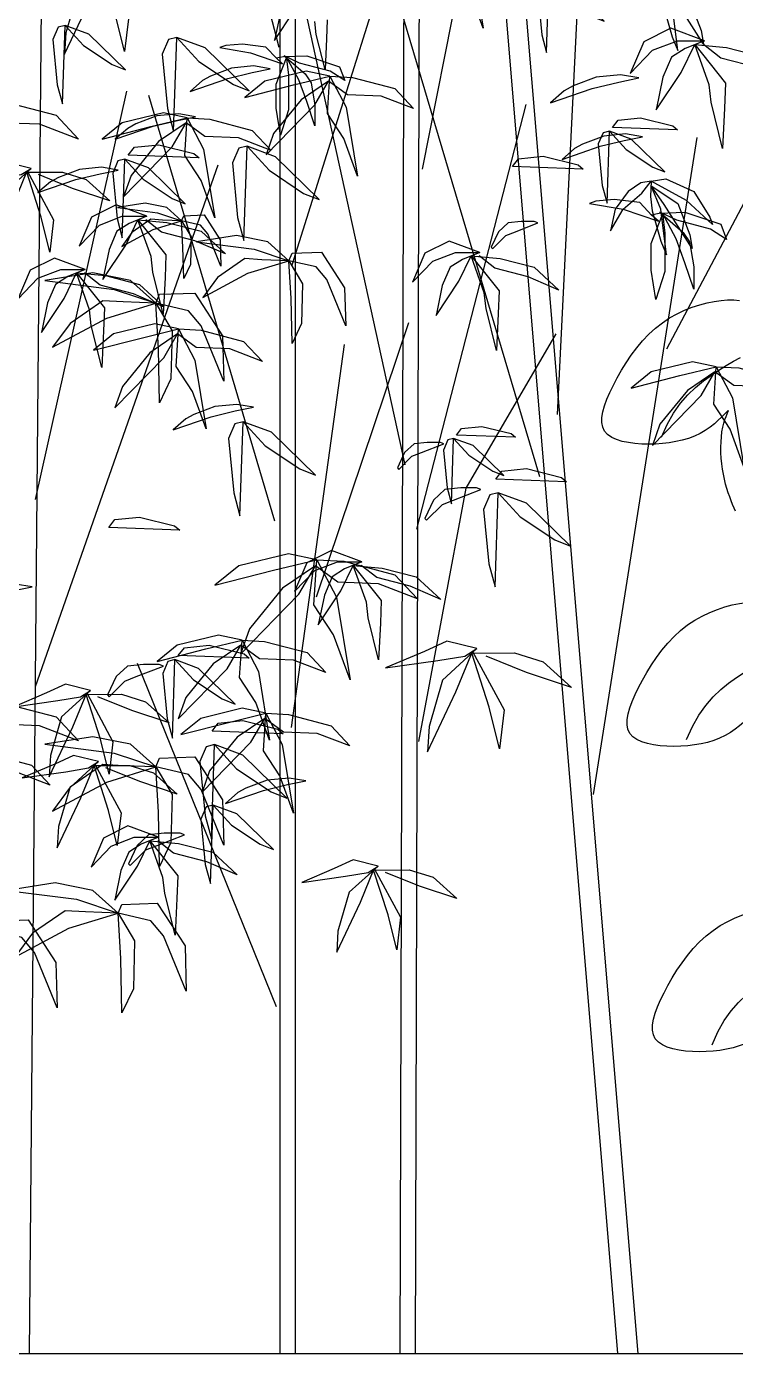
# Model space of a CAD drawing. Extents: x 941299 to 942979, y 2579300 to 2579597.
# Drawn here: x 942363.17 to 942365.539, y 2579501.394 to 2579505.828 of the extents above; entities that cross this region are included whole.
import ezdxf

# ---------------------------------------------------------------- set-up
doc = ezdxf.new("R2010")
doc.units = 0
doc.layers.get('0').update_dxf_attribs({"linetype": 'CONTINUOUS'})
for name, color, linetype in [('LH', 94, 'CONTINUOUS'), ('尺寸标注', 2, 'CONTINUOUS'), ('绿化', 3, 'CONTINUOUS')]:
    doc.layers.add(name, color=color, linetype=linetype)

# ---------------------------------------------------------------- blocks, each defined once
blk = doc.blocks.new('茶')
at = {"layer": 'LH'}
for p, q in [((0.649, 0.5158), (0.6359, 0.5138)), ((0.6627, 0.5169), (0.649, 0.5158)), ((0.6772, 0.5171), (0.6627, 0.5169)), ((0.6925, 0.5163), (0.6772, 0.5171)), ((0.7086, 0.5144), (0.6925, 0.5163)), ((0.7253, 0.5115), (0.7086, 0.5144)), ((0.7424, 0.5074), (0.7253, 0.5115)), ((0.7598, 0.5021), (0.7424, 0.5074)), ((0.7773, 0.4955), (0.7598, 0.5021)), ((0.7946, 0.4876), (0.7773, 0.4955)), ((0.8116, 0.4783), (0.7946, 0.4876)), ((0.8281, 0.4675), (0.8116, 0.4783)), ((0.8438, 0.4553), (0.8281, 0.4675)), ((0.8588, 0.4418), (0.8438, 0.4553)), ((0.8731, 0.4274), (0.8588, 0.4418)), ((0.8865, 0.4121), (0.8731, 0.4274)), ((0.6608, 0.3796), (0.6448, 0.387)), ((0.8992, 0.3964), (0.8865, 0.4121)), ((0.9109, 0.3804), (0.8992, 0.3964)), ((0.6776, 0.3714), (0.6608, 0.3796)), ((0.695, 0.3624), (0.6776, 0.3714)), ((0.713, 0.3526), (0.695, 0.3624)), ((0.9218, 0.3645), (0.9109, 0.3804)), ((0.9318, 0.3488), (0.9218, 0.3645)), ((0.7314, 0.3415), (0.713, 0.3526)), ((0.7499, 0.3286), (0.7314, 0.3415)), ((0.7683, 0.3137), (0.7499, 0.3286)), ((0.9409, 0.3335), (0.9318, 0.3488)), ((0.9487, 0.3189), (0.9409, 0.3335)), ((0.7862, 0.2962), (0.7683, 0.3137)), ((0.8035, 0.2758), (0.7862, 0.2962)), ((0.9552, 0.305), (0.9487, 0.3189)), ((0.9602, 0.2918), (0.9552, 0.305)), ((0.6813, 0.2706), (0.6814, 0.2713)), ((0.6825, 0.2682), (0.6813, 0.2706)), ((0.6814, 0.2713), (0.683, 0.2703)), ((0.6846, 0.2642), (0.6825, 0.2682)), ((0.683, 0.2703), (0.6863, 0.2675)), ((0.6863, 0.2675), (0.6912, 0.2632)), ((0.8198, 0.2519), (0.8035, 0.2758)), ((0.9633, 0.2794), (0.9602, 0.2918)), ((0.9645, 0.2681), (0.9633, 0.2794)), ((0.9634, 0.2577), (0.9645, 0.2681)), ((0.6873, 0.2588), (0.6846, 0.2642)), ((0.6905, 0.2521), (0.6873, 0.2588)), ((0.6937, 0.2442), (0.6905, 0.2521)), ((0.6912, 0.2632), (0.6977, 0.2577)), ((0.6968, 0.2352), (0.6937, 0.2442)), ((0.6977, 0.2577), (0.7056, 0.2514)), ((0.7056, 0.2514), (0.7148, 0.2447)), ((0.7148, 0.2447), (0.7251, 0.238)), ((0.7251, 0.238), (0.7363, 0.2315)), ((0.8349, 0.2242), (0.8198, 0.2519)), ((0.9453, 0.2334), (0.9537, 0.2403)), ((0.9537, 0.2403), (0.9598, 0.2484)), ((0.9598, 0.2484), (0.9634, 0.2577)), ((0.6994, 0.2252), (0.6968, 0.2352)), ((0.7016, 0.2143), (0.6994, 0.2252)), ((0.7034, 0.2029), (0.7016, 0.2143)), ((0.7363, 0.2315), (0.7485, 0.2257)), ((0.7485, 0.2257), (0.7614, 0.2208)), ((0.7614, 0.2208), (0.7749, 0.2169)), ((0.7749, 0.2169), (0.789, 0.2139)), ((0.789, 0.2139), (0.8035, 0.2119)), ((0.8035, 0.2119), (0.8184, 0.2106)), ((0.8184, 0.2106), (0.8336, 0.2101)), ((0.8336, 0.2101), (0.849, 0.2104)), ((0.849, 0.2104), (0.8644, 0.2114)), ((0.8644, 0.2114), (0.8798, 0.213)), ((0.8798, 0.213), (0.8949, 0.2154)), ((0.8949, 0.2154), (0.9093, 0.2185)), ((0.9093, 0.2185), (0.9228, 0.2225)), ((0.9228, 0.2225), (0.9348, 0.2275)), ((0.9348, 0.2275), (0.9453, 0.2334)), ((0.7046, 0.191), (0.7034, 0.2029)), ((0.7055, 0.1788), (0.7046, 0.191)), ((0.7058, 0.1665), (0.7055, 0.1788)), ((0.7052, 0.1422), (0.7057, 0.1542)), ((0.7057, 0.1542), (0.7058, 0.1665)), ((0.7011, 0.1086), (0.7028, 0.1194)), ((0.7028, 0.1194), (0.7042, 0.1306)), ((0.7042, 0.1306), (0.7052, 0.1422)), ((0.6968, 0.0885), (0.6991, 0.0983)), ((0.6991, 0.0983), (0.7011, 0.1086)), ((0.6866, 0.0537), (0.6893, 0.0617)), ((0.6893, 0.0617), (0.6919, 0.0701)), ((0.6919, 0.0701), (0.6944, 0.0791)), ((0.6944, 0.0791), (0.6968, 0.0885)), ((0.6839, 0.0464), (0.6866, 0.0537))]:
    blk.add_line(p, q, dxfattribs=at)
blk = doc.blocks.new('茶1')
at = {"layer": '尺寸标注'}
for p in [(-0.0841, 0.7079), (-0.0841, 0.0324), (-0.0841, -0.6502)]:
    blk.add_blockref('茶', p, dxfattribs=at)
blk = doc.blocks.new('tree104')
at = {"color": 0}
for points in [[(2928, 17412), (2928, 0)], [(3094, 17412), (3094, 0)], [(5156, 17328), (6601, 0)], [(5375, 17346), (6821, 0)], [(5947, 10213), (6301, 17363)], [(2920, 14203), (2211, 16945)], [(4481, 12880), (5285, 16945)], [(4279, 16367), (4232, 0)], [(4445, 16367), (4398, 0)], [(341, 15878), (200, 0)], [(4781, 15722), (4471, 15787), (3932, 15657), (3671, 15444), (4308, 15608), (4781, 15722), (4993, 15314), (5140, 14416), (4961, 14906), (4748, 15232), (4781, 15722), (5075, 15706), (5630, 15559), (5875, 15298), (5450, 15461), (5010, 15477), (4765, 15657), (4406, 15412), (4046, 14971), (3949, 14694), (4585, 15347), (4765, 15657)], [(1035, 15072), (763, 15140), (559, 15045), (206, 14895), (682, 14963), (927, 15004), (1035, 15072), (723, 14787), (600, 14365), (586, 14134), (845, 14678), (995, 15045), (1280, 14515), (1239, 14161), (1144, 14542), (988, 15029), (1376, 15031), (1634, 14950), (1892, 14719), (1484, 14855), (1117, 15004)], [(2927, 14551), (2871, 14282), (3077, 14591)], [(3442, 14504), (3434, 14298), (3419, 13965), (3323, 14345), (3307, 14488)], [(3062, 11840), (4055, 15007)], [(5854, 14935), (5785, 14917), (5732, 14795), (5776, 14343), (5828, 14151), (5854, 14935), (6037, 14734), (6324, 14543), (6455, 14491), (6089, 14848), (5854, 14935)], [(7100, 14652), (7196, 14321), (7257, 14172), (7196, 14670)], [(7379, 14731), (7510, 14390), (7536, 14242), (7231, 14722)], [(5757, 9535), (4196, 14786)], [(4292, 9666), (3204, 14629)], [(593, 14445), (517, 14426), (460, 14293), (507, 13800), (564, 13591), (593, 14445), (792, 14227), (1105, 14018), (1248, 13961), (849, 14350), (593, 14445)], [(1806, 14315), (1715, 14292), (1647, 14133), (1704, 13540), (1772, 13290), (1806, 14315), (2046, 14053), (2422, 13802), (2593, 13734), (2114, 14201), (1806, 14315)], [(7545, 14279), (7179, 14415), (6886, 14268), (6739, 13923), (6980, 14174), (7252, 14279), (7545, 14279), (7336, 14195), (7189, 14101), (7095, 13881), (7022, 13525), (7294, 13933), (7441, 14237), (7776, 13818), (7765, 13546), (7744, 13106), (7619, 13609), (7598, 13797), (7441, 14237), (7786, 14205), (8195, 14101)], [(8121, 13986), (7723, 14090), (7535, 14237)], [(2895, 14084), (2776, 14210), (2522, 14242), (2339, 14226), (2276, 14203), (2609, 14147), (2958, 14028), (2887, 14091), (2966, 14107), (3220, 14115), (3577, 13996), (3633, 13846), (3474, 13949), (3141, 14036), (2974, 14115), (3204, 13917), (3268, 13822), (3307, 13576), (3307, 13354), (3220, 13616), (3133, 13854), (2998, 14107), (3022, 13909), (3022, 13528), (2935, 13251), (2887, 13544), (2887, 13806), (3000, 14093)], [(2823, 13973), (2641, 14004), (2403, 13980), (2173, 13893), (2086, 13846), (1951, 13727), (2363, 13869), (2625, 13933), (2823, 13973)], [(7136, 10927), (8793, 14057)], [(3472, 13894), (3213, 13948), (2764, 13839), (2547, 13662), (3077, 13798), (3472, 13894), (3649, 13554), (3771, 12806), (3622, 13214), (3445, 13486), (3472, 13894), (3717, 13880), (4179, 13758), (4383, 13540), (4030, 13676), (3662, 13690), (3458, 13839), (3159, 13635), (2860, 13268), (2778, 13037), (3309, 13581), (3458, 13839)], [(6832, 13873), (6632, 13908), (6370, 13882), (6117, 13786), (6021, 13734), (5872, 13603), (6326, 13760), (6614, 13829), (6832, 13873)], [(269, 9288), (1262, 13731)], [(-356, 13631), (-667, 13697), (-1205, 13566), (-1466, 13354), (-830, 13517), (-356, 13631), (-144, 13224), (3, 12326), (-177, 12816), (-389, 13142), (-356, 13631), (-63, 13615), (493, 13468), (737, 13207), (313, 13370), (-128, 13387), (-373, 13566), (-732, 13321), (-1091, 12881), (-1189, 12604), (-552, 13256), (-373, 13566)], [(2873, 9051), (1502, 13684)], [(4417, 8967), (5607, 13584)], [(1921, 13439), (1662, 13493), (1214, 13385), (996, 13208), (1526, 13344), (1921, 13439), (2098, 13099), (2220, 12351), (2071, 12759), (1894, 13031), (1921, 13439), (2166, 13425), (2628, 13303), (2832, 13086), (2479, 13222), (2111, 13235), (1907, 13385), (1608, 13181), (1309, 12814), (1227, 12582), (1758, 13126), (1907, 13385)], [(2011, 13452), (1829, 13484), (1591, 13460), (1361, 13373), (1273, 13325), (1138, 13206), (1551, 13349), (1813, 13412), (2011, 13452)], [(6546, 13335), (6607, 13413), (6852, 13439), (7201, 13352), (7253, 13308), (6546, 13335)], [(6513, 13295), (6444, 13277), (6391, 13156), (6435, 12703), (6487, 12512), (6513, 13295), (6696, 13095), (6983, 12903), (7114, 12851), (6748, 13208), (6513, 13295)], [(1279, 13033), (1345, 13119), (1612, 13147), (1993, 13052), (2050, 13004), (1279, 13033)], [(6871, 13234), (6689, 13266), (6451, 13242), (6220, 13155), (6133, 13107), (5998, 12988), (6411, 13131), (6673, 13194), (6871, 13234)], [(6340, 6080), (7468, 13227)], [(1243, 12990), (1167, 12971), (1110, 12838), (1157, 12344), (1214, 12135), (1243, 12990), (1442, 12771), (1756, 12563), (1898, 12506), (1499, 12895), (1243, 12990)], [(2571, 13131), (2480, 13108), (2411, 12949), (2468, 12356), (2537, 12106), (2571, 13131), (2810, 12869), (3186, 12618), (3357, 12550), (2879, 13017), (2571, 13131)], [(5457, 12909), (5523, 12994), (5790, 13023), (6171, 12928), (6228, 12880), (5457, 12909)], [(222, 12890), (-50, 12958), (-254, 12863), (-608, 12713), (-132, 12781), (113, 12822), (222, 12890), (-91, 12604), (-213, 12183), (-227, 11952), (32, 12496), (181, 12863), (467, 12332), (426, 11979), (331, 12360), (175, 12847), (562, 12849), (821, 12768), (1079, 12536), (671, 12672), (304, 12822)], [(269, 7255), (2255, 12927)], [(1170, 12872), (987, 12903), (749, 12879), (519, 12792), (432, 12745), (297, 12626), (710, 12768), (972, 12832), (1170, 12872)], [(6968, 12751), (6855, 12733), (6715, 12637), (6576, 12446), (6523, 12210), (6663, 12446), (6864, 12620), (6968, 12751), (7125, 12777), (7431, 12637), (7606, 12358), (7632, 12280), (7352, 12541), (6968, 12751), (6960, 12585), (6977, 12428), (7073, 12097), (7134, 11948), (7073, 12446), (6968, 12699), (7256, 12507), (7387, 12166), (7414, 12018), (7108, 12498), (6968, 12699)], [(1480, 12369), (1146, 12492), (880, 12359), (746, 12045), (965, 12273), (1213, 12369), (1480, 12369), (1289, 12292), (1156, 12207), (1070, 12007), (1003, 11683), (1251, 12055), (1384, 12331), (1689, 11950), (1679, 11702), (1660, 11303), (1546, 11760), (1527, 11931), (1384, 12331), (1698, 12302), (2070, 12207), (2336, 11959), (2003, 12102), (1641, 12197), (1470, 12331)], [(1859, 12320), (1700, 12463), (1462, 12510), (1160, 12463), (1597, 12407), (1859, 12320), (1652, 12328), (1525, 12336), (1319, 12193), (1208, 12042), (1549, 12225), (1859, 12320), (1882, 12375), (2105, 12383), (2279, 12114), (2287, 11828), (2144, 12177), (2065, 12272), (1859, 12320), (1962, 12145), (1954, 11844), (1882, 11693), (1874, 12034), (1859, 12320)], [(6975, 12378), (6844, 12517), (6565, 12552), (6364, 12535), (6294, 12508), (6661, 12447), (7045, 12317), (6966, 12386), (7054, 12404), (7333, 12412), (7726, 12282), (7787, 12116), (7612, 12229), (7246, 12325), (7062, 12412), (7315, 12194), (7385, 12090), (7429, 11819), (7429, 11575), (7333, 11863), (7237, 12125), (7089, 12404), (7115, 12186), (7115, 11767), (7019, 11462), (6966, 11784), (6966, 12072), (7090, 12388)], [(5695, 12312), (5552, 12312), (5410, 12296), (5306, 12201), (5227, 12034), (5243, 12018), (5386, 12161), (5489, 12201), (5735, 12296), (5695, 12312)], [(3027, 11886), (2798, 12092), (2455, 12160), (2021, 12092), (2650, 12012), (3027, 11886), (2730, 11897), (2547, 11909), (2250, 11703), (2090, 11486), (2581, 11749), (3027, 11886), (3061, 11966), (3381, 11977), (3632, 11589), (3644, 11178), (3438, 11681), (3324, 11818), (3027, 11886), (3175, 11635), (3164, 11201), (3061, 10984), (3049, 11475), (3027, 11886)], [(5104, 11976), (4771, 12100), (4504, 11967), (4371, 11653), (4590, 11881), (4837, 11976), (5104, 11976), (4913, 11900), (4780, 11814), (4694, 11615), (4628, 11291), (4875, 11662), (5009, 11938), (5313, 11558), (5304, 11310), (5285, 10910), (5170, 11367), (5151, 11538), (5009, 11938), (5323, 11910), (5694, 11814), (5961, 11567), (5627, 11710), (5266, 11805), (5094, 11938)], [(811, 11790), (477, 11914), (211, 11781), (77, 11467), (296, 11695), (544, 11790), (811, 11790), (620, 11714), (487, 11628), (401, 11429), (335, 11105), (582, 11476), (715, 11752), (1020, 11372), (1011, 11124), (992, 10724), (877, 11181), (858, 11352), (715, 11752), (1030, 11724), (1401, 11628), (1668, 11381), (1334, 11524), (973, 11619), (801, 11752)], [(1578, 11424), (1304, 11670), (893, 11753), (372, 11670), (1126, 11574), (1578, 11424), (1222, 11437), (1002, 11451), (646, 11204), (454, 10944), (1044, 11259), (1578, 11424), (1619, 11520), (2003, 11533), (2305, 11067), (2319, 10574), (2072, 11177), (1935, 11341), (1578, 11424), (1757, 11122), (1743, 10601), (1619, 10341), (1606, 10930), (1578, 11424)], [(1827, 11144), (1568, 11198), (1119, 11089), (902, 10912), (1432, 11048), (1827, 11144), (2004, 10804), (2126, 10056), (1977, 10464), (1800, 10736), (1827, 11144), (2072, 11130), (2534, 11008), (2738, 10790), (2385, 10926), (2017, 10940), (1813, 11089), (1514, 10885), (1215, 10518), (1133, 10287), (1664, 10831), (1813, 11089)], [(3328, 8229), (4332, 11215)], [(3056, 6807), (3630, 10976)], [(4954, 9410), (5934, 11089)], [(7674, 10732), (7416, 10787), (6967, 10678), (6749, 10501), (7280, 10637), (7674, 10732), (7851, 10393), (7973, 9645), (7824, 10053), (7647, 10325), (7674, 10732), (7919, 10719), (8381, 10597), (8586, 10379), (8232, 10515), (7865, 10529), (7660, 10678), (7361, 10474), (7062, 10107), (6980, 9876), (7511, 10420), (7660, 10678)], [(2642, 10292), (2459, 10323), (2221, 10300), (1991, 10212), (1904, 10165), (1769, 10046), (2181, 10189), (2443, 10252), (2642, 10292)], [(2529, 10134), (2437, 10111), (2369, 9952), (2426, 9360), (2494, 9109), (2529, 10134), (2768, 9872), (3144, 9622), (3315, 9553), (2836, 10020), (2529, 10134)], [(4848, 9989), (4904, 10060), (5126, 10084), (5443, 10005), (5491, 9965), (4848, 9989)], [(4674, 9910), (4531, 9910), (4388, 9894), (4285, 9799), (4206, 9632), (4222, 9616), (4364, 9759), (4468, 9799), (4713, 9894), (4674, 9910)], [(4818, 9953), (4755, 9937), (4707, 9826), (4747, 9415), (4795, 9241), (4818, 9953), (4984, 9771), (5246, 9597), (5364, 9549), (5032, 9874), (4818, 9953)], [(5276, 9510), (5342, 9595), (5609, 9624), (5990, 9529), (6047, 9481), (5276, 9510)], [(4441, 6658), (4954, 9410)], [(5066, 9415), (4895, 9415), (4723, 9396), (4600, 9281), (4504, 9082), (4523, 9062), (4695, 9234), (4818, 9281), (5114, 9396), (5066, 9415)], [(5302, 9362), (5211, 9339), (5142, 9179), (5199, 8587), (5268, 8337), (5302, 9362), (5541, 9100), (5917, 8849), (6088, 8781), (5610, 9248), (5302, 9362)], [(1067, 8984), (1133, 9070), (1400, 9098), (1781, 9003), (1838, 8955), (1067, 8984)], [(3331, 8633), (3021, 8698), (2482, 8568), (2221, 8355), (2858, 8519), (3331, 8633), (3544, 8225), (3691, 7327), (3511, 7817), (3299, 8143), (3331, 8633), (3625, 8616), (4180, 8470), (4425, 8209), (4001, 8372), (3560, 8388), (3315, 8568), (2956, 8323), (2597, 7882), (2499, 7605), (3135, 8258), (3315, 8568)], [(3821, 8610), (3488, 8734), (3221, 8600), (3088, 8286), (3307, 8515), (3554, 8610), (3821, 8610), (3630, 8534), (3497, 8448), (3412, 8248), (3345, 7925), (3592, 8296), (3726, 8572), (4030, 8191), (4021, 7944), (4002, 7544), (3888, 8001), (3869, 8172), (3726, 8572), (4040, 8543), (4411, 8448), (4678, 8201), (4345, 8344), (3983, 8439), (3811, 8572)], [(232, 8338), (50, 8369), (-189, 8346), (-419, 8258), (-506, 8211), (-641, 8092), (-228, 8235), (34, 8298), (232, 8338)], [(2517, 7759), (2259, 7813), (1810, 7704), (1592, 7528), (2123, 7664), (2517, 7759), (2694, 7419), (2816, 6671), (2667, 7079), (2490, 7351), (2517, 7759), (2762, 7745), (3225, 7623), (3429, 7405), (3075, 7541), (2708, 7555), (2504, 7704), (2204, 7500), (1905, 7133), (1823, 6902), (2354, 7446), (2504, 7704)], [(1823, 7590), (1890, 7676), (2157, 7704), (2538, 7609), (2595, 7561), (1823, 7590)], [(5072, 7668), (4745, 7749), (4501, 7635), (4076, 7456), (4647, 7537), (4941, 7586), (5072, 7668), (4696, 7325), (4550, 6819), (4533, 6542), (4843, 7195), (5023, 7635), (5366, 6999), (5317, 6575), (5203, 7031), (5015, 7616), (5480, 7619), (5790, 7521), (6100, 7244), (5611, 7407), (5170, 7586)], [(1787, 7547), (1711, 7528), (1654, 7395), (1702, 6901), (1759, 6692), (1787, 7547), (1987, 7328), (2300, 7119), (2443, 7063), (2044, 7452), (1787, 7547)], [(1614, 7495), (1443, 7495), (1271, 7476), (1147, 7362), (1052, 7162), (1071, 7143), (1243, 7314), (1366, 7362), (1662, 7476), (1614, 7495)], [(2893, 3770), (1380, 7504)], [(867, 7211), (595, 7279), (391, 7184), (37, 7034), (514, 7102), (759, 7143), (867, 7211), (554, 6926), (432, 6504), (418, 6273), (677, 6817), (827, 7184), (1112, 6654), (1071, 6300), (976, 6681), (820, 7168), (1207, 7170), (1466, 7089), (1724, 6858), (1316, 6994), (949, 7143)], [(-356, 7088), (-667, 7153), (-1205, 7023), (-1466, 6810), (-830, 6974), (-356, 7088), (-144, 6680), (3, 5782), (-177, 6272), (-389, 6598), (-356, 7088), (-63, 7071), (493, 6925), (737, 6664), (313, 6827), (-128, 6843), (-373, 7023), (-732, 6778), (-1091, 6337), (-1189, 6060), (-552, 6712), (-373, 7023)], [(2776, 6963), (2518, 7017), (2069, 6908), (1851, 6732), (2382, 6868), (2776, 6963), (2953, 6623), (3076, 5875), (2926, 6283), (2749, 6555), (2776, 6963), (3021, 6949), (3484, 6827), (3688, 6609), (3334, 6745), (2967, 6759), (2763, 6908), (2464, 6704), (2164, 6337), (2083, 6106), (2613, 6650), (2763, 6908)], [(2191, 6770), (2258, 6856), (2524, 6884), (2905, 6789), (2962, 6741), (2191, 6770)], [(1578, 6379), (1304, 6626), (893, 6708), (372, 6626), (1126, 6530), (1578, 6379), (1222, 6393), (1002, 6407), (646, 6160), (454, 5900), (1044, 6215), (1578, 6379), (1619, 6475), (2003, 6489), (2305, 6023), (2319, 5530), (2072, 6133), (1935, 6297), (1578, 6379), (1757, 6078), (1743, 5557), (1619, 5297), (1606, 5886), (1578, 6379)], [(-482, 6536), (-741, 6591), (-1190, 6482), (-1407, 6305), (-877, 6441), (-482, 6536), (-305, 6196), (-183, 5449), (-333, 5857), (-510, 6128), (-482, 6536), (-237, 6523), (225, 6400), (429, 6183), (75, 6319), (-292, 6332), (-496, 6482), (-795, 6278), (-1095, 5911), (-1176, 5680), (-646, 6224), (-496, 6482)], [(955, 6437), (683, 6505), (479, 6410), (125, 6260), (601, 6328), (846, 6369), (955, 6437), (642, 6152), (519, 5730), (506, 5499), (764, 6043), (914, 6410), (1200, 5880), (1159, 5526), (1064, 5907), (907, 6394), (1295, 6396), (1553, 6315), (1812, 6084), (1404, 6220), (1036, 6369)], [(2217, 6622), (2126, 6599), (2058, 6440), (2115, 5847), (2183, 5597), (2217, 6622), (2457, 6360), (2833, 6109), (3004, 6041), (2525, 6508), (2217, 6622)], [(3210, 6227), (3028, 6259), (2790, 6235), (2559, 6148), (2472, 6100), (2337, 5981), (2750, 6124), (3012, 6187), (3210, 6227)], [(2201, 5965), (2125, 5946), (2068, 5813), (2116, 5319), (2173, 5110), (2201, 5965), (2401, 5746), (2714, 5538), (2857, 5481), (2458, 5870), (2201, 5965)], [(1608, 5614), (1275, 5738), (1008, 5605), (875, 5291), (1094, 5519), (1342, 5614), (1608, 5614), (1418, 5538), (1284, 5453), (1199, 5253), (1132, 4929), (1380, 5300), (1513, 5576), (1818, 5196), (1808, 4948), (1789, 4548), (1675, 5005), (1656, 5177), (1513, 5576), (1827, 5548), (2198, 5453), (2465, 5205), (2132, 5348), (1770, 5443), (1599, 5576)], [(1842, 5660), (1671, 5660), (1499, 5641), (1375, 5526), (1280, 5327), (1299, 5308), (1471, 5479), (1594, 5526), (1890, 5641), (1842, 5660)], [(3996, 5301), (3724, 5369), (3520, 5274), (3166, 5124), (3642, 5192), (3887, 5233), (3996, 5301), (3683, 5016), (3560, 4594), (3547, 4363), (3805, 4907), (3955, 5274), (4241, 4744), (4200, 4390), (4105, 4771), (3948, 5258), (4336, 5260), (4594, 5179), (4853, 4948), (4445, 5084), (4077, 5233)], [(1169, 4789), (895, 5036), (484, 5118), (-37, 5036), (717, 4940), (1169, 4789), (813, 4803), (593, 4816), (237, 4570), (45, 4309), (634, 4625), (1169, 4789), (1210, 4885), (1594, 4899), (1896, 4433), (1909, 3939), (1663, 4542), (1526, 4707), (1169, 4789), (1347, 4488), (1334, 3967), (1210, 3706), (1197, 4296), (1169, 4789)], [(-235, 4607), (-509, 4854), (-921, 4936), (-1442, 4854), (-688, 4758), (-235, 4607), (-592, 4621), (-811, 4635), (-1167, 4388), (-1359, 4128), (-770, 4443), (-235, 4607), (-194, 4703), (190, 4717), (492, 4251), (505, 3758), (258, 4361), (121, 4525), (-235, 4607), (-57, 4306), (-71, 3785), (-194, 3525), (-208, 4114), (-235, 4607)]]:
    blk.add_lwpolyline(points, dxfattribs=at)

msp = doc.modelspace()

# ---------------------------------------------------------------- linework, layer by layer
at = {"layer": '绿化'}
msp.add_line((942351.43947, 2579501.39414), (942369.39392, 2579501.39414), dxfattribs=at)

# ---------------------------------------------------------------- block references
at = {"color": 74, "xscale": 0.0003072000108659267, "yscale": 0.0003072000108659267, "zscale": 0.0003072000000000001}
msp.add_blockref('tree104', (942363.1175, 2579501.39414), dxfattribs=at)
at = {"layer": '尺寸标注', "xscale": -1.499999999980944, "yscale": 1.5, "zscale": 1.5, "rotation": 4.769924570327086}
msp.add_blockref('茶1', (942366.53039, 2579503.15561), dxfattribs=at)

doc.saveas('drawing.dxf')
